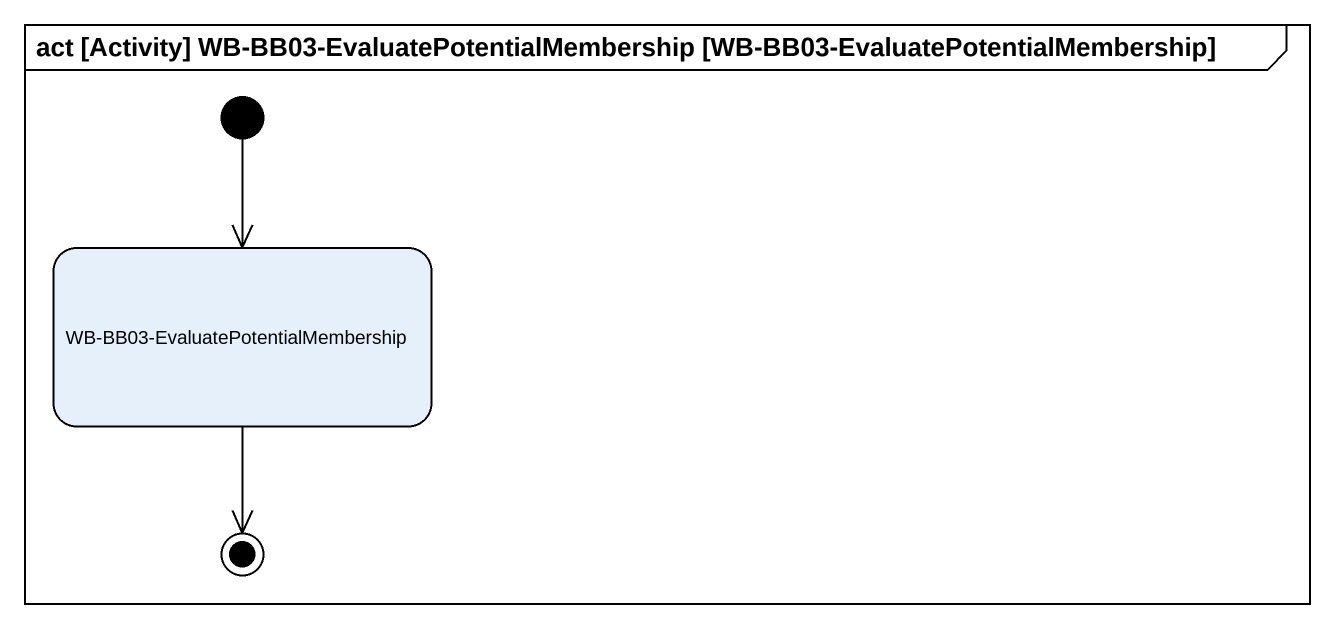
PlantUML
@startuml
mainframe act [Activity] WB-BB03-EvaluatePotentialMembership [WB-BB03-EvaluatePotentialMembership]
hide empty description
state "WB-BB03-EvaluatePotentialMembership" as WB_BB03_EvaluatePotentialMem
[*] --> WB_BB03_EvaluatePotentialMem
WB_BB03_EvaluatePotentialMem --> [*]
@enduml
